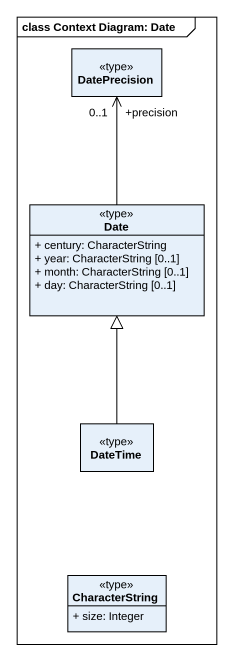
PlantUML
@startuml
mainframe class Context Diagram: Date
hide circle
hide empty members
skinparam classAttributeIconSize 0
class DatePrecision <<type>>
class Date <<type>> {
  + century: CharacterString
  + year: CharacterString [0..1]
  + month: CharacterString [0..1]
  + day: CharacterString [0..1]
}
class DateTime <<type>>
class CharacterString <<type>> {
  + size: Integer
}
Date -up-> "+precision\n0..1" DatePrecision
DateTime -up-|> Date
@enduml
